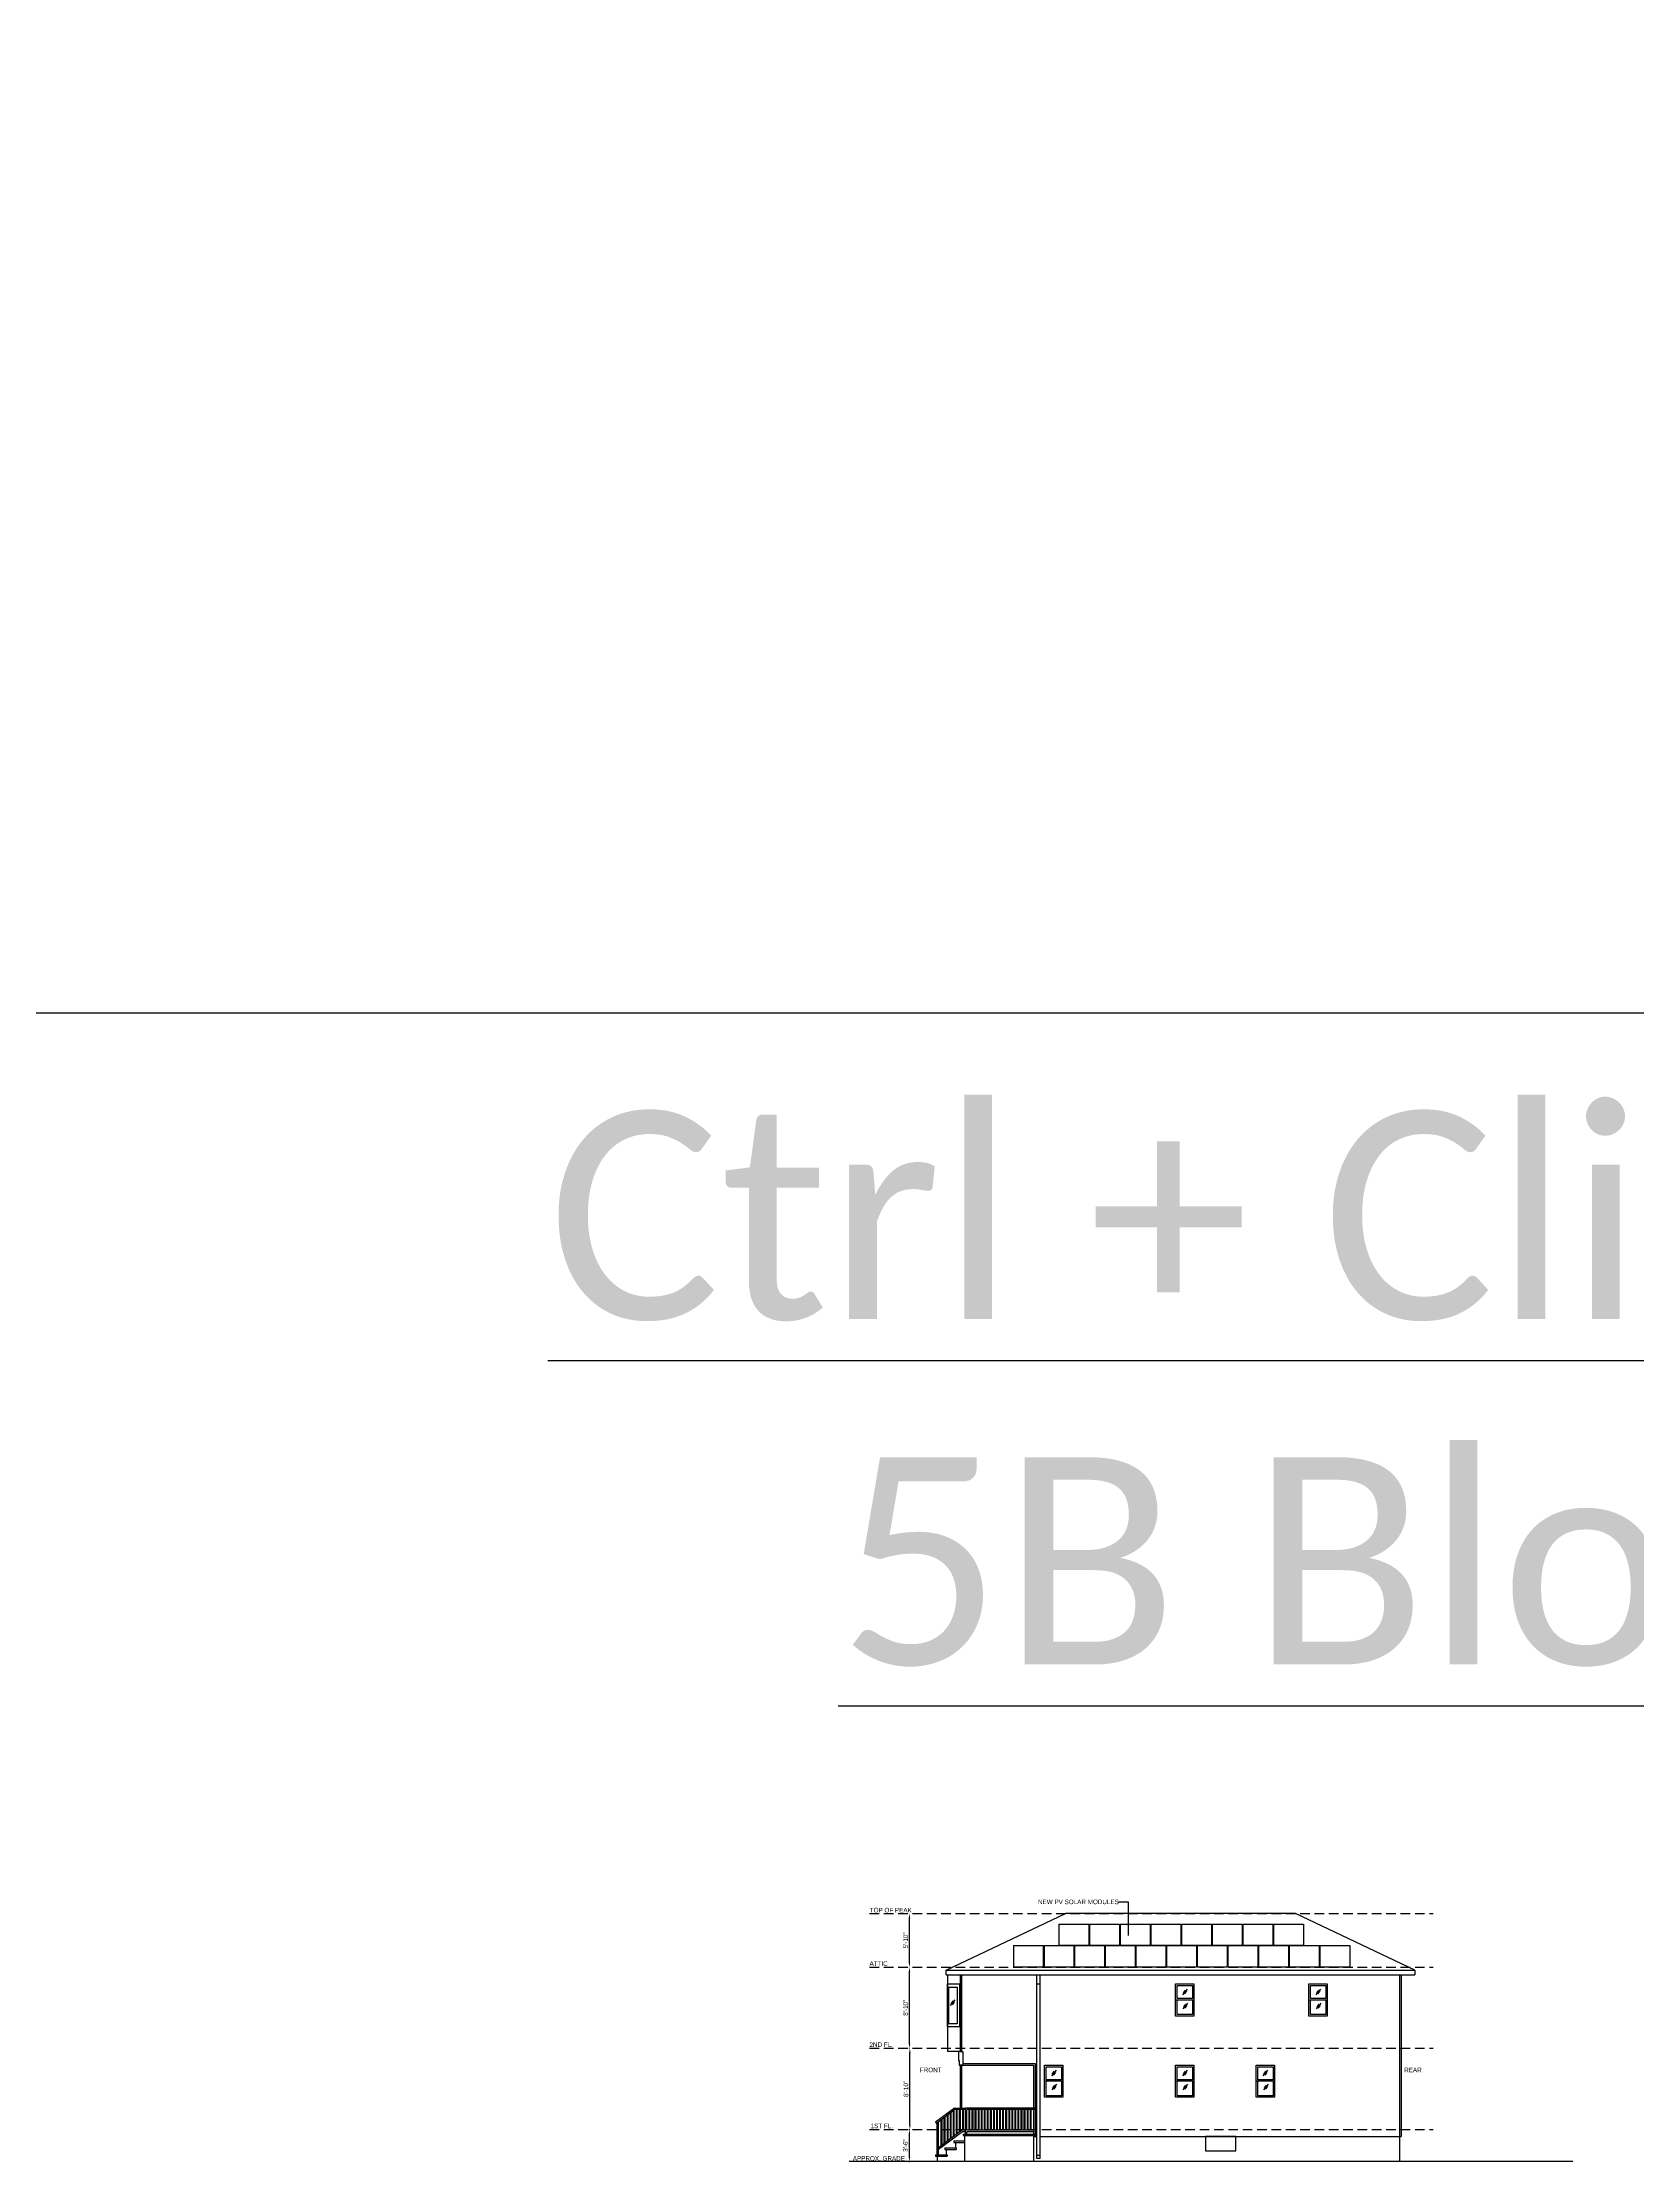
# Model space of a CAD drawing. Header units: feet. Extents: x -13431 to 15649, y 11868 to 29871.
# Drawn here: x -3045 to -961, y 11947 to 14715 of the extents above; entities that cross this region are included whole.
import ezdxf

# ---------------------------------------------------------------- set-up
doc = ezdxf.new("R2010")
doc.units = ezdxf.units.FT
doc.header["$MEASUREMENT"] = 0
doc.linetypes.add('HIDDEN', pattern=[0.375, 0.25, -0.125])
doc.layers.add('LOCKED (NO PRINT)', color=7, linetype='Continuous', plot=False)
doc.styles.add('1QUATER', font='technic_.ttf', dxfattribs={"height": 6})
doc.styles.get("Standard").update_dxf_attribs({"font": 'calibri.ttf'})
doc.dimstyles.new('1QUATER', dxfattribs={"dimscale": 0, "dimtxt": 6, "dimasz": 6, "dimexe": 0, "dimexo": 1, "dimgap": 2, "dimtad": 1, "dimdec": 4, "dimzin": 3, "dimdsep": 46, "dimlunit": 4, "dimtxsty": '1QUATER', "dimcen": 6, "dimclrd": 1, "dimclre": 1, "dimclrt": 7, "dimadec": 0, "dimazin": 0, "dimtfac": 1, "dimtdec": 4, "dimtofl": 0, "dimtmove": 2, "dimatfit": 3, "dimfxl": 1, "dimfrac": 2, "dimtolj": 1, "dimtzin": 0, "dimarcsym": 1})

# ---------------------------------------------------------------- blocks, each defined once
blk = doc.blocks.new('*D96')
at = {"color": 1, "lineweight": -2, "transparency": 16777216}
for p, q in [((-1913.4, 11989.2), (-1912.4, 11989.2)), ((-1912.4, 11953.2), (-1912.4, 11983.2)), ((-1913.4, 11947.2), (-1912.4, 11947.2))]:
    blk.add_line(p, q, dxfattribs=at)
at = {"color": 1, "transparency": 16777216}
for points in [[(-1913.4, 11983.2), (-1911.4, 11983.2), (-1912.4, 11989.2)], [(-1913.4, 11953.2), (-1911.4, 11953.2), (-1912.4, 11947.2)]]:
    blk.add_solid(points, dxfattribs=at)
at = {"layer": 'Defpoints', "color": 0, "transparency": 16777216}
for p in [(-1912.4, 11989.2), (-1912.4, 11989.2), (-1912.4, 11947.2)]:
    blk.add_point(p, dxfattribs=at)
at = {"color": 7, "transparency": 16777216, "insert": (-1917.6, 11968.2), "char_height": 6, "attachment_point": 5, "rotation": 90, "style": '1QUATER'}
blk.add_mtext('\\A1;3\'-6"', dxfattribs=at)
blk = doc.blocks.new('*D97')
at = {"color": 1, "lineweight": -2, "transparency": 16777216}
for p, q in [((-1912.4, 12095.2), (-1911.9, 12095.2)), ((-1911.9, 11995.2), (-1911.9, 12089.2)), ((-1912.4, 11989.2), (-1911.9, 11989.2))]:
    blk.add_line(p, q, dxfattribs=at)
at = {"color": 1, "transparency": 16777216}
for points in [[(-1912.9, 12089.2), (-1910.9, 12089.2), (-1911.9, 12095.2)], [(-1912.9, 11995.2), (-1910.9, 11995.2), (-1911.9, 11989.2)]]:
    blk.add_solid(points, dxfattribs=at)
at = {"layer": 'Defpoints', "color": 0, "transparency": 16777216}
for p in [(-1911.9, 12095.2), (-1911.4, 12095.2), (-1911.4, 11989.2)]:
    blk.add_point(p, dxfattribs=at)
at = {"color": 7, "transparency": 16777216, "insert": (-1917, 12042.2), "char_height": 6, "attachment_point": 5, "rotation": 90, "style": '1QUATER'}
blk.add_mtext('\\A1;8\'-10"', dxfattribs=at)
blk = doc.blocks.new('*D98')
at = {"color": 1, "lineweight": -2, "transparency": 16777216}
blk.add_line((-1912.4, 12101.2), (-1912.4, 12195.2), dxfattribs=at)
at = {"color": 1, "transparency": 16777216}
for points in [[(-1913.4, 12195.2), (-1911.4, 12195.2), (-1912.4, 12201.2)], [(-1913.4, 12101.2), (-1911.4, 12101.2), (-1912.4, 12095.2)]]:
    blk.add_solid(points, dxfattribs=at)
at = {"layer": 'Defpoints', "color": 0, "transparency": 16777216}
for p in [(-1912.4, 12201.2), (-1911.4, 12201.2), (-1911.4, 12095.2)]:
    blk.add_point(p, dxfattribs=at)
at = {"color": 7, "transparency": 16777216, "insert": (-1917.5, 12148.2), "char_height": 6, "attachment_point": 5, "rotation": 90, "style": '1QUATER'}
blk.add_mtext('\\A1;8\'-10"', dxfattribs=at)
blk = doc.blocks.new('*D99')
at = {"color": 1, "lineweight": -2, "transparency": 16777216}
blk.add_line((-1912.4, 12207.2), (-1912.4, 12265.2), dxfattribs=at)
at = {"color": 1, "transparency": 16777216}
for points in [[(-1913.4, 12265.2), (-1911.4, 12265.2), (-1912.4, 12271.2)], [(-1913.4, 12207.2), (-1911.4, 12207.2), (-1912.4, 12201.2)]]:
    blk.add_solid(points, dxfattribs=at)
at = {"layer": 'Defpoints', "color": 0, "transparency": 16777216}
for p in [(-1912.4, 12271.2), (-1911.4, 12271.2), (-1911.4, 12201.2)]:
    blk.add_point(p, dxfattribs=at)
at = {"color": 7, "transparency": 16777216, "insert": (-1917.5, 12236.2), "char_height": 6, "attachment_point": 5, "rotation": 90, "style": '1QUATER'}
blk.add_mtext('\\A1;5\'-10"', dxfattribs=at)

msp = doc.modelspace()

# ---------------------------------------------------------------- linework, layer by layer
at = {"color": 1, "linetype": 'HIDDEN', "ltscale": 50}
for p, q in [((-1964.60072, 12271.21963), (-1228.59064, 12271.21963)), ((-1964.60072, 12201.21963), (-1228.59064, 12201.21963)), ((-1964.60072, 12095.21963), (-1228.59064, 12095.21963)), ((-1964.60072, 11989.21963), (-1228.59064, 11989.21963))]:
    msp.add_line(p, q, dxfattribs=at)
at = {"color": 1}
for p, q in [((-1864.3428, 12197.21963), (-1708.58092, 12271.21963)), ((-1408.28548, 12271.21963), (-1708.58092, 12271.21963)), ((-1252.52361, 12197.21963), (-1408.28548, 12271.21963)), ((-1540.78515, 12158.21963), (-1564.78515, 12158.21963)), ((-1542.78515, 12160.21963), (-1562.78515, 12160.21963)), ((-1366.71312, 12158.21963), (-1390.71312, 12158.21963)), ((-1368.71312, 12160.21963), (-1388.71312, 12160.21963)), ((-1712.00827, 12052.21963), (-1736.00827, 12052.21963)), ((-1714.00827, 12054.21963), (-1734.00827, 12054.21963)), ((-1540.78515, 12052.21963), (-1564.78515, 12052.21963)), ((-1542.78515, 12054.21963), (-1562.78515, 12054.21963)), ((-1435.58922, 12052.21963), (-1459.58922, 12052.21963)), ((-1437.58922, 12054.21963), (-1457.58922, 12054.21963)), ((-1853.67613, 12017.21963), (-1878.3428, 11998.71963)), ((-1853.00947, 12015.21963), (-1877.1428, 11997.11963)), ((-1853.67613, 12017.21963), (-1839.3428, 12017.21963)), ((-1839.3428, 12015.21963), (-1853.00947, 12015.21963)), ((-1878.3428, 11998.71963), (-1877.1428, 11997.11963)), ((-1876.3428, 11956.21963), (-1876.3428, 11997.71963)), ((-1874.3428, 11956.21963), (-1874.3428, 11999.21963)), ((-1843.97417, 11988.11375), (-1874.3428, 11965.33729)), ((-1843.30751, 11986.11375), (-1874.3428, 11962.83729)), ((-1839.3428, 11988.11375), (-1843.97417, 11988.11375)), ((-1839.3428, 11986.11375), (-1843.30751, 11986.11375)), ((-1866.3428, 11965.21963), (-1866.3428, 11963.21963)), ((-1866.3428, 11965.21963), (-1851.3428, 11965.21963)), ((-1866.3428, 11963.21963), (-1851.3428, 11963.21963)), ((-1864.3428, 11963.21963), (-1864.3428, 11956.21963)), ((-1854.3428, 11974.21963), (-1854.3428, 11972.21963)), ((-1854.3428, 11974.21963), (-1840.3428, 11974.21963)), ((-1854.3428, 11972.21963), (-1840.3428, 11972.21963)), ((-1852.3428, 11972.21963), (-1852.3428, 11965.21963)), ((-1851.3428, 11965.21963), (-1851.3428, 11963.21963)), ((-1878.3428, 11956.21963), (-1878.3428, 11954.21963)), ((-1878.3428, 11956.21963), (-1863.3428, 11956.21963)), ((-1878.3428, 11954.21963), (-1863.3428, 11954.21963)), ((-1876.3428, 11954.21963), (-1876.3428, 11947.21963)), ((-1863.3428, 11956.21963), (-1863.3428, 11954.21963))]:
    msp.add_line(p, q, dxfattribs=at)
at = {"color": 10}
for p, q in [((-1717.16624, 12257.49827), (-1678.11624, 12257.49827)), ((-1717.16624, 12257.49827), (-1717.16624, 12230.1044)), ((-1678.11624, 12257.49827), (-1678.11624, 12230.1044)), ((-1677.11624, 12257.49827), (-1638.06624, 12257.49827)), ((-1677.11624, 12257.49827), (-1677.11624, 12230.1044)), ((-1638.06624, 12257.49827), (-1638.06624, 12230.1044)), ((-1637.06624, 12257.49827), (-1598.01624, 12257.49827)), ((-1637.06624, 12257.49827), (-1637.06624, 12230.1044)), ((-1598.01624, 12257.49827), (-1598.01624, 12230.1044)), ((-1597.01624, 12257.49827), (-1557.96624, 12257.49827)), ((-1597.01624, 12257.49827), (-1597.01624, 12230.1044)), ((-1557.96624, 12257.49827), (-1557.96624, 12230.1044)), ((-1556.96624, 12257.49827), (-1517.91624, 12257.49827)), ((-1556.96624, 12257.49827), (-1556.96624, 12230.1044)), ((-1517.91624, 12257.49827), (-1517.91624, 12230.1044)), ((-1516.91624, 12257.49827), (-1477.86624, 12257.49827)), ((-1516.91624, 12257.49827), (-1516.91624, 12230.1044)), ((-1477.86624, 12257.49827), (-1477.86624, 12230.1044)), ((-1476.86624, 12257.49827), (-1437.81624, 12257.49827)), ((-1476.86624, 12257.49827), (-1476.86624, 12230.1044)), ((-1437.81624, 12257.49827), (-1437.81624, 12230.1044)), ((-1436.81624, 12257.49827), (-1397.76624, 12257.49827)), ((-1436.81624, 12257.49827), (-1436.81624, 12230.1044)), ((-1397.76624, 12257.49827), (-1397.76624, 12230.1044)), ((-1776.74124, 12229.57336), (-1776.74124, 12201.64845)), ((-1776.74124, 12229.57336), (-1737.69124, 12229.57336)), ((-1737.69124, 12229.57336), (-1737.69124, 12201.64845)), ((-1736.69124, 12229.57336), (-1736.69124, 12201.64845)), ((-1736.69124, 12229.57336), (-1697.64124, 12229.57336)), ((-1717.16624, 12230.1044), (-1678.11624, 12230.1044)), ((-1697.64124, 12229.57336), (-1697.64124, 12201.64845)), ((-1696.64124, 12229.57336), (-1696.64124, 12201.64845)), ((-1696.64124, 12229.57336), (-1657.59124, 12229.57336)), ((-1677.11624, 12230.1044), (-1638.06624, 12230.1044)), ((-1657.59124, 12229.57336), (-1657.59124, 12201.64845)), ((-1656.59124, 12229.57336), (-1656.59124, 12201.64845)), ((-1656.59124, 12229.57336), (-1617.54124, 12229.57336)), ((-1637.06624, 12230.1044), (-1598.01624, 12230.1044)), ((-1617.54124, 12229.57336), (-1617.54124, 12201.64845)), ((-1616.54124, 12229.57336), (-1616.54124, 12201.64845)), ((-1616.54124, 12229.57336), (-1577.49124, 12229.57336)), ((-1597.01624, 12230.1044), (-1557.96624, 12230.1044)), ((-1577.49124, 12229.57336), (-1577.49124, 12201.64845)), ((-1576.49124, 12229.57336), (-1576.49124, 12201.64845)), ((-1576.49124, 12229.57336), (-1537.44124, 12229.57336)), ((-1556.96624, 12230.1044), (-1517.91624, 12230.1044)), ((-1537.44124, 12229.57336), (-1537.44124, 12201.64845)), ((-1536.44124, 12229.57336), (-1536.44124, 12201.64845)), ((-1536.44124, 12229.57336), (-1497.39124, 12229.57336)), ((-1516.91624, 12230.1044), (-1477.86624, 12230.1044)), ((-1497.39124, 12229.57336), (-1497.39124, 12201.64845)), ((-1496.39124, 12229.57336), (-1496.39124, 12201.64845)), ((-1496.39124, 12229.57336), (-1457.34124, 12229.57336)), ((-1476.86624, 12230.1044), (-1437.81624, 12230.1044)), ((-1457.34124, 12229.57336), (-1457.34124, 12201.64845)), ((-1456.34124, 12229.57336), (-1456.34124, 12201.64845)), ((-1456.34124, 12229.57336), (-1417.29124, 12229.57336)), ((-1436.81624, 12230.1044), (-1397.76624, 12230.1044)), ((-1417.29124, 12229.57336), (-1417.29124, 12201.64845)), ((-1416.29124, 12229.57336), (-1416.29124, 12201.64845)), ((-1416.29124, 12229.57336), (-1377.24124, 12229.57336)), ((-1377.24124, 12229.57336), (-1377.24124, 12201.64845)), ((-1376.24124, 12229.57336), (-1376.24124, 12201.64845)), ((-1376.24124, 12229.57336), (-1337.19124, 12229.57336)), ((-1337.19124, 12229.57336), (-1337.19124, 12201.64845)), ((-1776.74124, 12201.64845), (-1737.69124, 12201.64845)), ((-1736.69124, 12201.64845), (-1697.64124, 12201.64845)), ((-1696.64124, 12201.64845), (-1657.59124, 12201.64845)), ((-1656.59124, 12201.64845), (-1617.54124, 12201.64845)), ((-1616.54124, 12201.64845), (-1577.49124, 12201.64845)), ((-1576.49124, 12201.64845), (-1537.44124, 12201.64845)), ((-1536.44124, 12201.64845), (-1497.39124, 12201.64845)), ((-1496.39124, 12201.64845), (-1457.34124, 12201.64845)), ((-1456.34124, 12201.64845), (-1417.29124, 12201.64845)), ((-1416.29124, 12201.64845), (-1377.24124, 12201.64845)), ((-1376.24124, 12201.64845), (-1337.19124, 12201.64845))]:
    msp.add_line(p, q, dxfattribs=at)
at = {"color": 3}
for p, q in [((-1864.3428, 12191.21963), (-1864.3428, 12197.21963)), ((-1864.3428, 12197.21963), (-1252.52361, 12197.21963)), ((-1864.3428, 12191.21963), (-1252.3428, 12191.21963)), ((-1846.3428, 12191.21963), (-1846.3428, 12091.21963)), ((-1270.3428, 12191.21963), (-1270.3428, 11979.87669)), ((-1252.52361, 12197.21963), (-1252.52361, 12191.21963)), ((-1842.90665, 12073.21963), (-1847.3428, 12073.21963)), ((-1846.3428, 12073.21963), (-1750.3428, 12073.21963)), ((-1750.3428, 12073.21963), (-1750.3428, 12017.21963)), ((-1746.3428, 12017.21963), (-1839.3428, 12017.21963)), ((-1839.3428, 11983.21963), (-1839.3428, 12017.21963)), ((-1746.3428, 12015.21963), (-1837.3428, 12015.21963)), ((-1750.3428, 12015.21963), (-1750.3428, 11983.21963)), ((-1748.3428, 12015.21963), (-1748.3428, 11983.21963)), ((-1746.3428, 12015.21963), (-1746.3428, 12017.21963)), ((-1750.3428, 11988.11375), (-1837.3428, 11988.11375)), ((-1837.3428, 11983.21963), (-1837.3428, 11986.11375)), ((-1750.3428, 11986.11375), (-1837.3428, 11986.11375)), ((-1842.3428, 11983.21963), (-1842.3428, 11981.21963)), ((-1842.3428, 11983.21963), (-1746.3428, 11983.21963)), ((-1842.3428, 11981.21963), (-1746.3428, 11981.21963)), ((-1840.3428, 11981.21963), (-1840.3428, 11947.21963)), ((-1750.3428, 11981.21963), (-1750.3428, 11947.21963)), ((-1750.3428, 11979.87669), (-1745.86518, 11979.87669)), ((-1746.3428, 11983.21963), (-1746.3428, 11981.21963)), ((-1741.86518, 11979.87669), (-1270.3428, 11979.87669)), ((-1272.3428, 11979.87669), (-1272.3428, 11947.21963))]:
    msp.add_line(p, q, dxfattribs=at)
at = {"color": 4}
for p, q in [((-1862.56288, 12191.21963), (-1862.56288, 12091.21963)), ((-1844.3428, 12191.21963), (-1844.3428, 12091.21963)), ((-1745.86518, 11951.21963), (-1745.86518, 12191.21963)), ((-1741.86518, 11951.21963), (-1741.86518, 12191.21963)), ((-1272.3428, 12191.21963), (-1272.3428, 11979.87669)), ((-1861.56288, 12175.21963), (-1861.56288, 12127.21963)), ((-1741.86518, 12179.15698), (-1745.86518, 12179.15698)), ((-1846.3428, 12091.21963), (-1862.56288, 12091.21963)), ((-1846.3428, 12073.21963), (-1846.3428, 12017.21963)), ((-1844.3428, 12073.21963), (-1844.3428, 12017.21963)), ((-1842.90665, 12075.21963), (-1748.3428, 12075.21963)), ((-1748.3428, 12075.21963), (-1748.3428, 12017.21963)), ((-1854.3428, 12014.21963), (-1854.3428, 11980.33729)), ((-1851.3428, 12015.21963), (-1851.3428, 11982.58729)), ((-1850.3428, 12015.21963), (-1850.3428, 11983.33729)), ((-1847.3428, 12015.21963), (-1847.3428, 11985.58729)), ((-1846.3428, 12015.21963), (-1846.3428, 11986.33729)), ((-1843.3428, 12015.21963), (-1843.3428, 11988.11375)), ((-1842.3428, 12015.21963), (-1842.3428, 11988.11375)), ((-1837.3428, 11988.11375), (-1837.3428, 12015.21963)), ((-1834.84944, 12015.21963), (-1834.84944, 11988.11375)), ((-1833.84944, 12015.21963), (-1833.84944, 11988.11375)), ((-1830.84944, 12015.21963), (-1830.84944, 11988.11375)), ((-1829.84944, 12015.21963), (-1829.84944, 11988.11375)), ((-1826.84944, 12015.21963), (-1826.84944, 11988.11375)), ((-1825.84944, 12015.21963), (-1825.84944, 11988.11375)), ((-1822.84944, 12015.21963), (-1822.84944, 11988.11375)), ((-1821.84944, 12015.21963), (-1821.84944, 11988.11375)), ((-1818.84944, 12015.21963), (-1818.84944, 11988.11375)), ((-1817.84944, 12015.21963), (-1817.84944, 11988.11375)), ((-1814.84944, 12015.21963), (-1814.84944, 11988.11375)), ((-1813.84944, 12015.21963), (-1813.84944, 11988.11375)), ((-1810.84944, 12015.21963), (-1810.84944, 11988.11375)), ((-1809.84944, 12015.21963), (-1809.84944, 11988.11375)), ((-1806.84944, 12015.21963), (-1806.84944, 11988.11375)), ((-1805.84944, 12015.21963), (-1805.84944, 11988.11375)), ((-1802.84944, 12015.21963), (-1802.84944, 11988.11375)), ((-1801.84944, 12015.21963), (-1801.84944, 11988.11375)), ((-1798.84944, 12015.21963), (-1798.84944, 11988.11375)), ((-1797.84944, 12015.21963), (-1797.84944, 11988.11375)), ((-1794.84944, 12015.21963), (-1794.84944, 11988.11375)), ((-1793.84944, 12015.21963), (-1793.84944, 11988.11375)), ((-1790.8428, 12015.21963), (-1790.8428, 11988.11375)), ((-1789.8428, 12015.21963), (-1789.8428, 11988.11375)), ((-1786.8428, 12015.21963), (-1786.8428, 11988.11375)), ((-1785.8428, 12015.21963), (-1785.8428, 11988.11375)), ((-1782.8428, 12015.21963), (-1782.8428, 11988.11375)), ((-1781.8428, 12015.21963), (-1781.8428, 11988.11375)), ((-1778.8428, 12015.21963), (-1778.8428, 11988.11375)), ((-1777.8428, 12015.21963), (-1777.8428, 11988.11375)), ((-1774.8428, 12015.21963), (-1774.8428, 11988.11375)), ((-1773.8428, 12015.21963), (-1773.8428, 11988.11375)), ((-1770.8428, 12015.21963), (-1770.8428, 11988.11375)), ((-1769.8428, 12015.21963), (-1769.8428, 11988.11375)), ((-1766.8428, 12015.21963), (-1766.8428, 11988.11375)), ((-1765.8428, 12015.21963), (-1765.8428, 11988.11375)), ((-1762.8428, 12015.21963), (-1762.8428, 11988.11375)), ((-1761.8428, 12015.21963), (-1761.8428, 11988.11375)), ((-1758.8428, 12015.21963), (-1758.8428, 11988.11375)), ((-1757.8428, 12015.21963), (-1757.8428, 11988.11375)), ((-1754.8428, 12015.21963), (-1754.8428, 11988.11375)), ((-1753.8428, 12015.21963), (-1753.8428, 11988.11375)), ((-1871.3428, 12001.46963), (-1871.3428, 11967.58729)), ((-1870.3428, 12002.21963), (-1870.3428, 11968.33729)), ((-1867.3428, 12004.46963), (-1867.3428, 11970.58729)), ((-1866.3428, 12005.21963), (-1866.3428, 11971.33729)), ((-1863.3428, 12007.46963), (-1863.3428, 11973.58729)), ((-1862.3428, 12008.21963), (-1862.3428, 11974.33729)), ((-1859.3428, 12010.46963), (-1859.3428, 11976.58729)), ((-1858.3428, 12011.21963), (-1858.3428, 11977.33729)), ((-1855.3428, 12013.46963), (-1855.3428, 11979.58729)), ((-1741.86518, 11955.21963), (-1745.86518, 11955.21963)), ((-1741.86518, 11951.21963), (-1745.86518, 11951.21963))]:
    msp.add_line(p, q, dxfattribs=at)
at = {"color": 9}
for p, q in [((-1853.09335, 12158.37507), (-1859.1785, 12151.04835)), ((-1855.49868, 12157.06425), (-1858.34139, 12153.64154)), ((-1853.96803, 12155.46214), (-1856.81073, 12152.03943)), ((-1549.78161, 12172.5941), (-1555.86677, 12165.26738)), ((-1549.25853, 12154.19134), (-1555.34368, 12146.86462)), ((-1552.18694, 12171.28328), (-1555.02965, 12167.86057)), ((-1551.66386, 12152.88053), (-1554.50657, 12149.45782)), ((-1550.65629, 12169.68117), (-1553.499, 12166.25846)), ((-1375.70958, 12172.5941), (-1381.79474, 12165.26738)), ((-1375.1865, 12154.19134), (-1381.27166, 12146.86462)), ((-1378.11492, 12171.28328), (-1380.95763, 12167.86057)), ((-1377.59183, 12152.88053), (-1380.43454, 12149.45782)), ((-1376.58426, 12169.68117), (-1379.42697, 12166.25846)), ((-1550.13321, 12151.27842), (-1552.97591, 12147.85571)), ((-1376.06118, 12151.27842), (-1378.90389, 12147.85571)), ((-1721.00473, 12066.5941), (-1727.08989, 12059.26738)), ((-1720.48165, 12048.19134), (-1726.5668, 12040.86462)), ((-1723.41007, 12065.28328), (-1726.25277, 12061.86057)), ((-1722.88698, 12046.88053), (-1725.72969, 12043.45782)), ((-1721.87941, 12063.68117), (-1724.72212, 12060.25846)), ((-1721.35633, 12045.27842), (-1724.19903, 12041.85571)), ((-1549.78161, 12066.5941), (-1555.86677, 12059.26738)), ((-1549.25853, 12048.19134), (-1555.34368, 12040.86462)), ((-1552.18694, 12065.28328), (-1555.02965, 12061.86057)), ((-1551.66386, 12046.88053), (-1554.50657, 12043.45782)), ((-1550.65629, 12063.68117), (-1553.499, 12060.25846)), ((-1550.13321, 12045.27842), (-1552.97591, 12041.85571)), ((-1444.58567, 12066.5941), (-1450.67083, 12059.26738)), ((-1444.06259, 12048.19134), (-1450.14775, 12040.86462)), ((-1446.99101, 12065.28328), (-1449.83372, 12061.86057)), ((-1446.46793, 12046.88053), (-1449.31063, 12043.45782)), ((-1445.46035, 12063.68117), (-1448.30306, 12060.25846)), ((-1444.93727, 12045.27842), (-1447.77998, 12041.85571))]:
    msp.add_line(p, q, dxfattribs=at)
for p, q in [((-1846.3428, 12091.21963), (-1842.90665, 12091.21963)), ((-1842.90665, 12091.21963), (-1842.90665, 12073.21963))]:
    msp.add_line(p, q)
at = {"color": 5}
msp.add_line((-1045.77648, 11947.21963), (-1991.07502, 11947.21963), dxfattribs=at)
at = {"color": 4, "flags": 128}
msp.add_lwpolyline([(-1862.56288, 12179.21963), (-1846.97123, 12179.21963), (-1846.97123, 12123.21963), (-1862.56288, 12123.21963)], close=True, dxfattribs=at)
msp.add_lwpolyline([(-1861.56288, 12175.21963), (-1849.97123, 12175.21963), (-1849.97123, 12127.21963), (-1861.56288, 12127.21963)], dxfattribs=at)
at = {"color": 1, "flags": 128}
for points in [[(-1564.78515, 12179.21963), (-1540.78515, 12179.21963), (-1540.78515, 12137.21963), (-1564.78515, 12137.21963)], [(-1390.71312, 12179.21963), (-1366.71312, 12179.21963), (-1366.71312, 12137.21963), (-1390.71312, 12137.21963)], [(-1736.00827, 12073.21963), (-1712.00827, 12073.21963), (-1712.00827, 12031.21963), (-1736.00827, 12031.21963)], [(-1564.78515, 12073.21963), (-1540.78515, 12073.21963), (-1540.78515, 12031.21963), (-1564.78515, 12031.21963)], [(-1459.58922, 12073.21963), (-1435.58922, 12073.21963), (-1435.58922, 12031.21963), (-1459.58922, 12031.21963)]]:
    msp.add_lwpolyline(points, close=True, dxfattribs=at)
for points in [[(-1562.78515, 12160.21963), (-1562.78515, 12177.21963), (-1542.78515, 12177.21963), (-1542.78515, 12160.21963)], [(-1542.78515, 12158.21963), (-1542.78515, 12139.21963), (-1562.78515, 12139.21963), (-1562.78515, 12158.21963)], [(-1388.71312, 12160.21963), (-1388.71312, 12177.21963), (-1368.71312, 12177.21963), (-1368.71312, 12160.21963)], [(-1368.71312, 12158.21963), (-1368.71312, 12139.21963), (-1388.71312, 12139.21963), (-1388.71312, 12158.21963)], [(-1734.00827, 12054.21963), (-1734.00827, 12071.21963), (-1714.00827, 12071.21963), (-1714.00827, 12054.21963)], [(-1562.78515, 12054.21963), (-1562.78515, 12071.21963), (-1542.78515, 12071.21963), (-1542.78515, 12054.21963)], [(-1457.58922, 12054.21963), (-1457.58922, 12071.21963), (-1437.58922, 12071.21963), (-1437.58922, 12054.21963)], [(-1714.00827, 12052.21963), (-1714.00827, 12033.21963), (-1734.00827, 12033.21963), (-1734.00827, 12052.21963)], [(-1542.78515, 12052.21963), (-1542.78515, 12033.21963), (-1562.78515, 12033.21963), (-1562.78515, 12052.21963)], [(-1437.58922, 12052.21963), (-1437.58922, 12033.21963), (-1457.58922, 12033.21963), (-1457.58922, 12052.21963)]]:
    msp.add_lwpolyline(points, dxfattribs=at)
at = {"color": 3, "flags": 128}
msp.add_lwpolyline([(-1846.3428, 12091.21963), (-1848.3428, 12091.21963), (-1848.3428, 12079.21963), (-1847.3428, 12079.21963), (-1847.3428, 12073.21963), (-1846.3428, 12073.21963)], dxfattribs=at)
at = {"color": 1}
msp.add_lwpolyline([(-1486.04838, 11979.87669), (-1525.95739, 11979.87669), (-1525.95739, 11961.31198), (-1486.04838, 11961.31198)], close=True, dxfattribs=at)
at = {"layer": 'LOCKED (NO PRINT)', "color": 7}
msp.add_lwpolyline([(3901.34767, 13447.58805), (3901.34767, 15535.79725), (2229.07061, 15535.79725), (2229.07061, 23025.69204), (-13430.82217, 23025.69204), (-13430.82217, 13447.58805), (3901.34767, 13447.58805)], dxfattribs=at)

# ---------------------------------------------------------------- texts
at = {"color": 152, "true_color": 0x2776bb, "insert": (-2569.45271, 13318.65273), "char_height": 270.75, "attachment_point": 1}
msp.add_mtext_dynamic_manual_height_columns('\\pi184.89;{\\LCtrl + Click to Access \\P\\pi564.04;5B Block Library}', width=3865.9879167, gutter_width=0.00601, heights=[0], dxfattribs=at)
at = {"color": 7, "char_height": 6, "attachment_point": 5, "style": '1QUATER'}
for s, insert in [('\\A1;TOP OF PEAK', (-1936.85134, 12275.65436)), ('\\A1;NEW PV SOLAR MODULES', (-1691.73107, 12286.45109)), ('\\A1;ATTIC', (-1952.65722, 12205.80485)), ('\\A1;2ND FL.', (-1949.32967, 12099.9565)), ('\\A1;FRONT', (-1884.66726, 12066.93451)), ('\\A1;REAR', (-1254.77905, 12066.93451)), ('\\A1;1ST FL.', (-1948.49497, 11993.8329)), ('\\A1;APPROX. GRADE', (-1952.36374, 11951.31298))]:
    msp.add_mtext(s, dxfattribs=dict(at, insert=insert))

# ---------------------------------------------------------------- dimensions: what is measured, and where the dimension line sits
for base, p1, p2, picture, middle in [((-1912.42952, 12271.21963), (-1911.42952, 12201.21963), (-1911.42952, 12271.21963), '*D99', (-1917.4997, 12236.21963)), ((-1912.42952, 12201.21963), (-1911.42952, 12095.21963), (-1911.42952, 12201.21963), '*D98', (-1917.49531, 12148.21963)), ((-1911.92952, 12095.21963), (-1911.42952, 11989.21963), (-1911.42952, 12095.21963), '*D97', (-1916.99531, 12042.21963)), ((-1912.42952, 11989.21963), (-1912.42952, 11947.21963), (-1912.42952, 11989.21963), '*D96', (-1917.56549, 11968.21963))]:
    dim = msp.add_linear_dim(base=base, p1=p1, p2=p2, angle=90, dimstyle='1QUATER', override={"dimscale": 1})
    dim.commit()
    dim.dimension.update_dxf_attribs({"geometry": picture, "text_midpoint": middle})

# ---------------------------------------------------------------- leaders
msp.add_leader([(-1626.43204, 12242.39686), (-1626.43204, 12286.13994), (-1639.4047, 12286.13994)], dimstyle='1QUATER', override={"dimscale": 1, "dimtad": 0})

doc.saveas('drawing.dxf')
